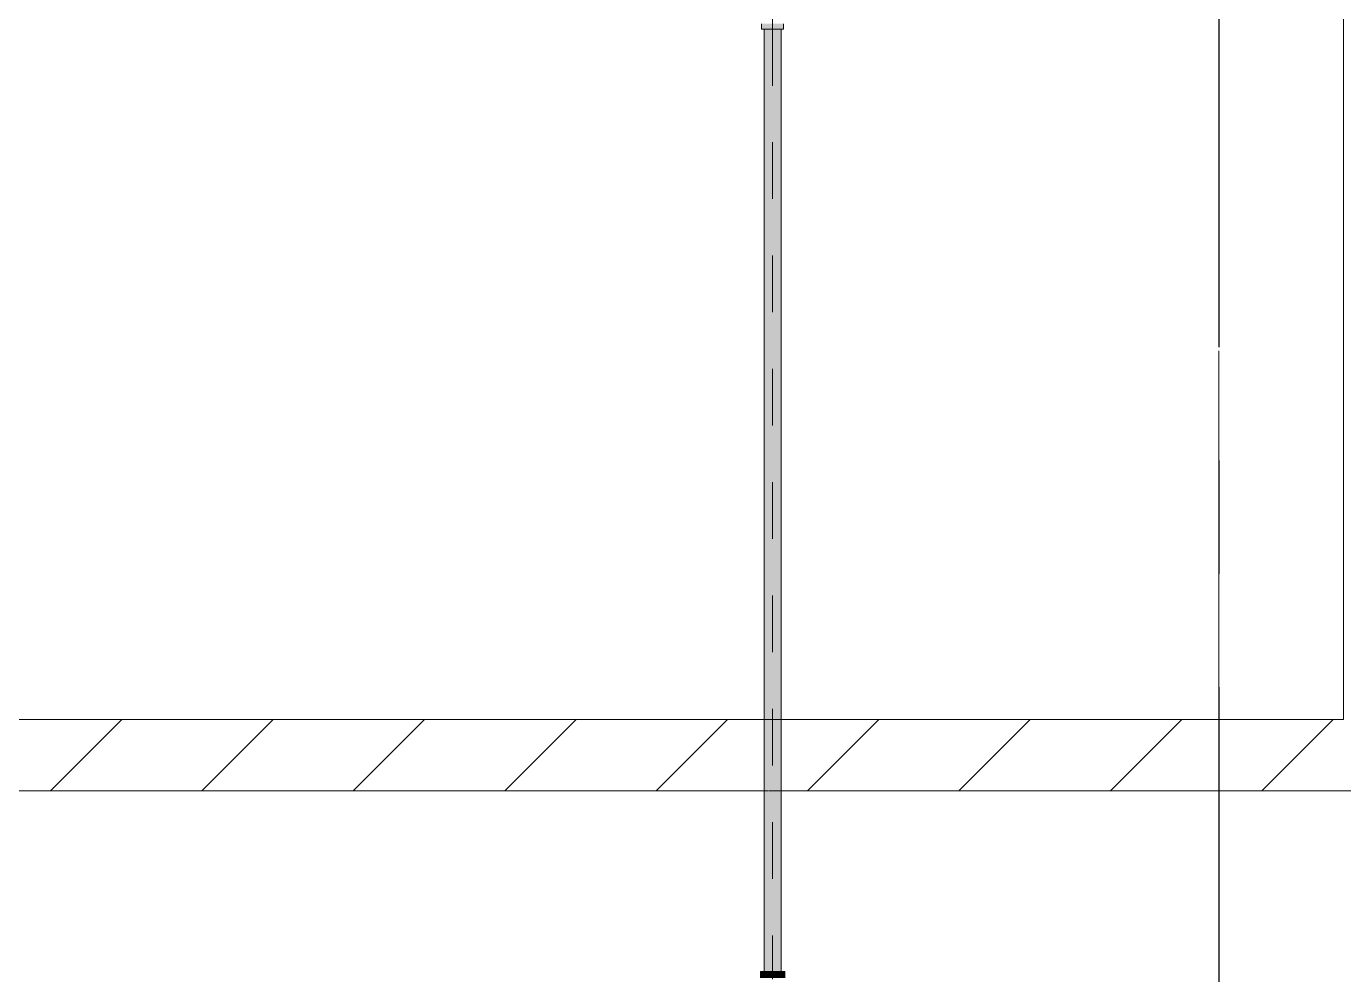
# Model space of a CAD drawing. Header units: millimetres. Extents: x -4000 to 187956, y -58990 to 162485.
# Drawn here: x 74659 to 78350, y 131487 to 134144 of the extents above; entities that cross this region are included whole.
import ezdxf

# ---------------------------------------------------------------- set-up
doc = ezdxf.new("R2010")
doc.units = ezdxf.units.MM
for name, pattern in [('Dash 1_16_', [317.5, 158.75, -158.75]), ('Grid Line', [2222.5, 1270, -317.5, 317.5, -317.5]), ('Grid Line 12_5mm', [2150, 1250, -300, 300, -300])]:
    doc.linetypes.add(name, pattern=pattern)
for name, color, linetype, lineweight in [('A-WALL', 113, 'Continuous', 13), ('A-WALL-PATT', 111, 'Continuous', 13), ('P-PIPE', 3, 'Continuous', 9), ('P-PIPE-CNTR', 3, 'Continuous', 9), ('S-GRID', 1, 'Continuous', 30)]:
    doc.layers.add(name, color=color, linetype=linetype, lineweight=lineweight)

# ---------------------------------------------------------------- blocks, each defined once
blk = doc.blocks.new('CMF2_NHAXUONG_A_rvt-1-FFS - TANG 1')
at = {"layer": 'A-WALL-PATT', "lineweight": 9}
h = blk.add_hatch(dxfattribs=at)
h.set_pattern_fill('FP_12', color=250, style=0, pattern_type=2)
h.set_pattern_definition([(45, (0, 0), (-212.13203, 212.13203), [])])
h.paths.add_polyline_path([(78784.8, 132002.1), (84600, 132002.1), (84600, 132202.1), (67749.8, 132202.1), (67749.8, 132002.1), (77651, 132002.1)])
at = {"layer": 'A-WALL', "color": 50, "lineweight": 15}
for p, q in [((78350, 140699.6), (78350, 132202.1)), ((76725.9, 132202.1), (74274.1, 132202.1)), ((78350, 132202.1), (76774.1, 132202.1)), ((74274.1, 132002.1), (76725.9, 132002.1)), ((76774.1, 132002.1), (84600, 132002.1))]:
    blk.add_line(p, q, dxfattribs=at)
at = {"layer": 'A-WALL', "color": 35, "lineweight": 15}
for p, q in [((78350, 140699.6), (78350, 132202.1)), ((76725.9, 132202.1), (74274.1, 132202.1)), ((78350, 132202.1), (76774.1, 132202.1)), ((74274.1, 132002.1), (76725.9, 132002.1)), ((76774.1, 132002.1), (79420, 132002.1))]:
    blk.add_line(p, q, dxfattribs=at)
at = {"layer": 'A-WALL', "color": 14, "lineweight": 15}
for p, q in [((76729.1, 132202.1), (76727.3, 132202.1)), ((76767.1, 132202.1), (76730.1, 132202.1)), ((76770.9, 132202.1), (76768.1, 132202.1)), ((76773.3, 132202.1), (76771.5, 132202.1)), ((76727.2, 132002.1), (76729.1, 132002.1)), ((76729.8, 132002.1), (76732.9, 132002.1)), ((76733.9, 132002.1), (76737.9, 132002.1)), ((76739.1, 132002.1), (76756.2, 132002.1)), ((76757.4, 132002.1), (76762.1, 132002.1)), ((76763, 132002.1), (76767.1, 132002.1)), ((76767.8, 132002.1), (76770.9, 132002.1)), ((76771.4, 132002.1), (76773.3, 132002.1))]:
    blk.add_line(p, q, dxfattribs=at)
at = {"layer": 'A-WALL', "color": 15, "lineweight": 15}
for p, q in [((76729.1, 132202.1), (76727.3, 132202.1)), ((76767.1, 132202.1), (76730.1, 132202.1)), ((76770.9, 132202.1), (76768.1, 132202.1)), ((76773.3, 132202.1), (76771.5, 132202.1)), ((76727.2, 132002.1), (76729.1, 132002.1)), ((76729.8, 132002.1), (76732.9, 132002.1)), ((76733.9, 132002.1), (76737.9, 132002.1)), ((76739.1, 132002.1), (76756.2, 132002.1)), ((76757.4, 132002.1), (76762.1, 132002.1)), ((76763, 132002.1), (76767.1, 132002.1)), ((76767.8, 132002.1), (76770.9, 132002.1)), ((76771.4, 132002.1), (76773.3, 132002.1))]:
    blk.add_line(p, q, dxfattribs=at)
at = {"layer": 'S-GRID', "linetype": 'Grid Line 12_5mm', "lineweight": 9}
blk.add_line((78000, 161185.2), (78000, -16487.4), dxfattribs=at)

msp = doc.modelspace()

# ---------------------------------------------------------------- block references
at = {"lineweight": 5}
msp.add_blockref('CMF2_NHAXUONG_A_rvt-1-FFS - TANG 1', (0, 0), dxfattribs=at)

# ---------------------------------------------------------------- next in the draw order: hatches: boundary and pattern name
at = {"layer": 'P-PIPE', "transparency": 33554534}
for points in [[(76719.2, 134136.8), (76780.8, 134136.8), (76779.8, 134151.7), (76719.2, 134151.7)], [(76729.1, 131496.4), (76750, 131496.4), (76750, 134136.8), (76725.9, 134136.8), (76726.7, 131496.4)], [(76750, 131496.4), (76774.1, 131496.4), (76773.3, 134136.8), (76750, 134136.8), (76750, 131499.1)], [(76733.1, 131478), (76750, 131478), (76750, 131496.4), (76716.2, 131496.4), (76717.4, 131478), (76729.9, 131478)], [(76783.8, 131478), (76782.6, 131496.4), (76750, 131496.4), (76750, 131478), (76782.6, 131478)]]:
    msp.add_hatch(color=1, dxfattribs=at).paths.add_polyline_path(points)

# ---------------------------------------------------------------- next in the draw order: linework, layer by layer
at = {"layer": 'P-PIPE', "color": 20, "lineweight": 13}
for p, q in [((76719.2, 134151.7), (76719.2, 134136.8)), ((76719.2, 134136.8), (76725.7, 134136.8)), ((76719.2, 134136.8), (76780.8, 134136.8)), ((76725.9, 134136.8), (76725.9, 131496.4)), ((76728, 134136.8), (76725.9, 134136.8)), ((76726.5, 134136.8), (76728.2, 134136.8)), ((76729, 134136.8), (76734.6, 134136.8)), ((76770.9, 134136.8), (76729.1, 134136.8)), ((76734.6, 134136.8), (76742, 134136.8)), ((76742, 134136.8), (76750, 134136.8)), ((76750, 134136.8), (76758, 134136.8)), ((76758, 134136.8), (76765.4, 134136.8)), ((76765.4, 134136.8), (76771, 134136.8)), ((76771.8, 134136.8), (76773.5, 134136.8)), ((76774.1, 134136.8), (76772, 134136.8)), ((76774.1, 131496.4), (76774.1, 134136.8)), ((76774.3, 134136.8), (76779.8, 134136.8)), ((76779.8, 134136.8), (76780.8, 134136.8)), ((76780.8, 134136.8), (76780.8, 134151.7)), ((76716.2, 131496.4), (76716.2, 131478)), ((76720.7, 131496.4), (76716.2, 131496.4)), ((76750, 131496.4), (76716.2, 131496.4)), ((76725.8, 131496.4), (76720.7, 131496.4)), ((76725.9, 131496.4), (76732.9, 131496.4)), ((76728.9, 131496.4), (76726.6, 131496.4)), ((76732.9, 131496.4), (76729.7, 131496.4)), ((76741.3, 131496.4), (76733.1, 131496.4)), ((76733.1, 131496.4), (76766.9, 131496.4)), ((76750, 131496.4), (76741.3, 131496.4)), ((76758.7, 131496.4), (76750, 131496.4)), ((76783.8, 131496.4), (76750, 131496.4)), ((76766.9, 131496.4), (76758.7, 131496.4)), ((76773.4, 131496.4), (76767.1, 131496.4)), ((76767.1, 131496.4), (76774.1, 131496.4)), ((76783.8, 131496.4), (76774.2, 131496.4)), ((76783.8, 131478), (76783.8, 131496.4))]:
    msp.add_line(p, q, dxfattribs=at)
at = {"layer": 'P-PIPE-CNTR', "color": 20, "lineweight": 13}
for p, q in [((76750, 134201.1), (76750, 134136.8)), ((76750, 131474.2), (76750, 131496.4))]:
    msp.add_line(p, q, dxfattribs=at)
at = {"layer": 'P-PIPE-CNTR', "color": 1, "linetype": 'Dash 1_16_'}
msp.add_line((76750, 134136.8), (76750, 131496.4), dxfattribs=at)
msp.add_line((76750, 134136.8), (76750, 131496.4), dxfattribs=at)
at = {"layer": 'S-GRID', "linetype": 'Grid Line'}
msp.add_line((78000, 161185.2), (78000, -16487.4), dxfattribs=at)

doc.saveas('drawing.dxf')
